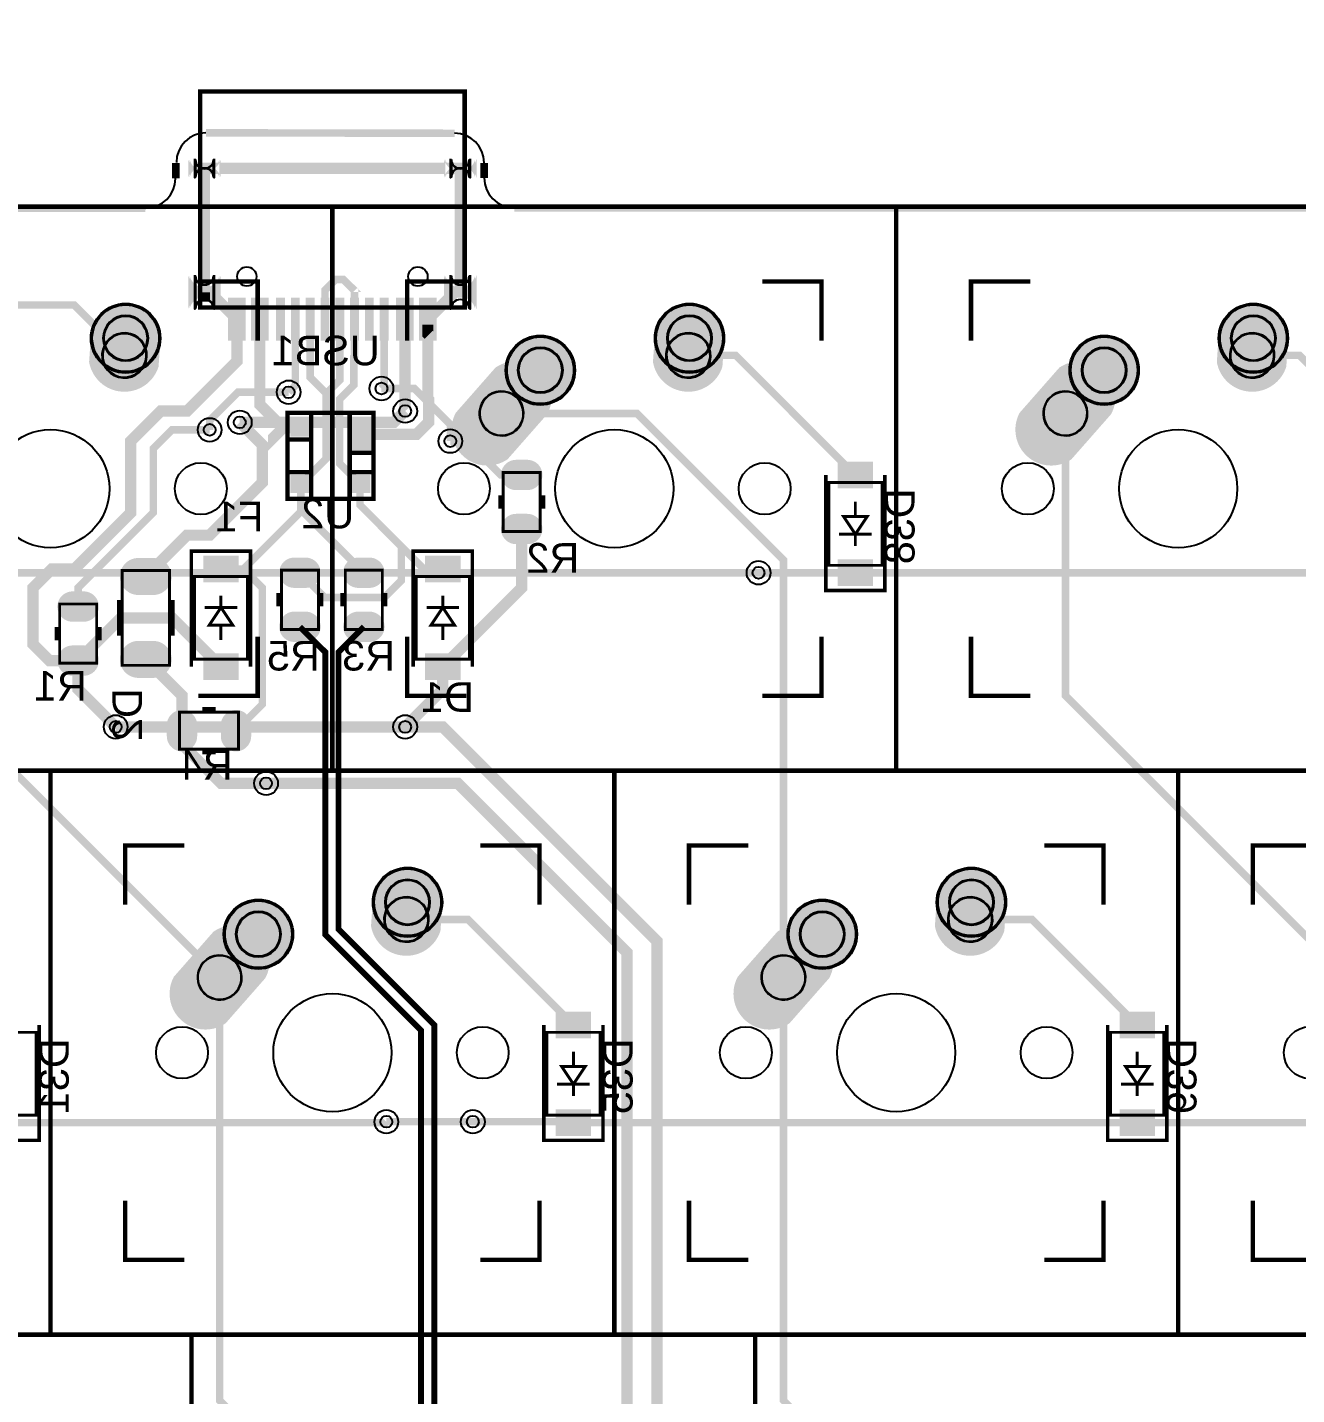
# Model space of a CAD drawing. Header units: millimetres. Extents: x 54 to 360, y -175 to -73.
# Drawn here: x 196.66 to 239.54, y -119.58 to -73.4 of the extents above; entities that cross this region are included whole.
import ezdxf

# ---------------------------------------------------------------- set-up
doc = ezdxf.new("R2010")
doc.units = ezdxf.units.MM
for name, color, linetype, true_color in [('BoardOutline', 7, 'Continuous', 0xff00ff), ('BottomLayer', 7, 'Continuous', 0x0000ff), ('BottomPasteMaskLayer', 7, 'Continuous', 0x800000), ('BottomSilkLayer', 7, 'Continuous', 0x808000), ('BottomSolderMaskLayer', 7, 'Continuous', 0xaa00ff), ('Document', 7, 'Continuous', 0xffffff), ('Hole', 7, 'Continuous', 0x222222), ('Multi-Layer', 7, 'Continuous', 0xc0c0c0), ('TopLayer', 7, 'Continuous', 0xff0000), ('TopSolderMaskLayer', 7, 'Continuous', 0x800080)]:
    doc.layers.add(name, color=color, linetype=linetype, true_color=true_color)
doc.styles.get("Standard").update_dxf_attribs({"font": 'arial.ttf'})

msp = doc.modelspace()

# ---------------------------------------------------------------- hatches: boundary and pattern name
at = {"layer": 'BottomLayer'}
for points in [[(203.438, -82.535), (204.038, -82.535), (204.038, -83.985), (203.438, -83.985)], [(204.213, -82.535), (204.813, -82.535), (204.813, -83.985), (204.213, -83.985)], [(205.063, -82.535), (205.363, -82.535), (205.363, -83.985), (205.063, -83.985)], [(205.563, -82.535), (205.863, -82.535), (205.863, -83.985), (205.563, -83.985)], [(206.063, -82.535), (206.363, -82.535), (206.363, -83.985), (206.063, -83.985)], [(206.563, -82.535), (206.863, -82.535), (206.863, -83.985), (206.563, -83.985)], [(207.063, -82.535), (207.363, -82.535), (207.363, -83.985), (207.063, -83.985)], [(207.563, -82.535), (207.863, -82.535), (207.863, -83.985), (207.563, -83.985)], [(208.063, -82.535), (208.363, -82.535), (208.363, -83.985), (208.063, -83.985)], [(208.563, -82.535), (208.863, -82.535), (208.863, -83.985), (208.563, -83.985)], [(209.113, -82.535), (209.713, -82.535), (209.713, -83.985), (209.113, -83.985)], [(209.888, -82.535), (210.488, -82.535), (210.488, -83.985), (209.888, -83.985)], [(206.249, -86.622), (206.249, -87.222), (205.548, -87.222), (205.548, -86.622)], [(208.249, -86.622), (208.249, -87.622), (207.548, -87.622), (207.548, -86.622)], [(213.547, -88.006), (213.611, -88.01), (213.674, -88.022), (213.736, -88.042), (213.794, -88.07), (213.848, -88.104), (213.898, -88.145), (213.942, -88.192), (213.98, -88.244), (214.011, -88.301), (214.034, -88.361), (214.05, -88.423), (214.059, -88.487), (214.059, -88.551), (214.05, -88.615), (214.034, -88.677), (214.011, -88.737), (213.98, -88.793), (213.942, -88.845), (213.898, -88.892), (213.848, -88.934), (213.794, -88.968), (213.736, -88.995), (213.674, -89.015), (213.611, -89.027), (213.547, -89.031), (213.172, -89.031), (213.108, -89.027), (213.045, -89.015), (212.983, -88.995), (212.925, -88.968), (212.871, -88.934), (212.821, -88.892), (212.777, -88.845), (212.739, -88.793), (212.708, -88.737), (212.685, -88.677), (212.669, -88.615), (212.66, -88.551), (212.66, -88.487), (212.669, -88.423), (212.685, -88.361), (212.708, -88.301), (212.739, -88.244), (212.777, -88.192), (212.821, -88.145), (212.871, -88.104), (212.925, -88.07), (212.983, -88.042), (213.045, -88.022), (213.108, -88.01), (213.172, -88.006)], [(224.031, -88.971), (224.031, -88.071), (225.231, -88.071), (225.231, -88.971)], [(206.249, -88.522), (206.249, -89.122), (205.548, -89.122), (205.548, -88.522)], [(208.249, -88.522), (208.249, -89.122), (207.548, -89.122), (207.548, -88.522)], [(213.547, -89.831), (213.611, -89.835), (213.674, -89.847), (213.736, -89.867), (213.794, -89.895), (213.848, -89.929), (213.898, -89.97), (213.942, -90.017), (213.98, -90.069), (214.011, -90.126), (214.034, -90.185), (214.05, -90.248), (214.059, -90.312), (214.059, -90.376), (214.05, -90.44), (214.034, -90.502), (214.011, -90.562), (213.98, -90.618), (213.942, -90.67), (213.898, -90.717), (213.848, -90.759), (213.794, -90.793), (213.736, -90.82), (213.674, -90.84), (213.611, -90.852), (213.547, -90.856), (213.172, -90.856), (213.108, -90.852), (213.045, -90.84), (212.983, -90.82), (212.925, -90.793), (212.871, -90.759), (212.821, -90.717), (212.777, -90.67), (212.739, -90.618), (212.708, -90.562), (212.685, -90.502), (212.669, -90.44), (212.66, -90.376), (212.66, -90.312), (212.669, -90.248), (212.685, -90.185), (212.708, -90.126), (212.739, -90.069), (212.777, -90.017), (212.821, -89.97), (212.871, -89.929), (212.925, -89.895), (212.983, -89.867), (213.045, -89.847), (213.108, -89.835), (213.172, -89.831)], [(200.91, -91.323), (200.988, -91.328), (201.065, -91.342), (201.14, -91.367), (201.211, -91.4), (201.277, -91.442), (201.337, -91.492), (201.391, -91.549), (201.437, -91.613), (201.475, -91.682), (201.504, -91.755), (201.524, -91.831), (201.533, -91.909), (201.533, -91.987), (201.524, -92.065), (201.504, -92.141), (201.475, -92.214), (201.437, -92.283), (201.391, -92.346), (201.337, -92.403), (201.277, -92.453), (201.211, -92.496), (201.14, -92.529), (201.065, -92.553), (200.988, -92.568), (200.91, -92.573), (200.41, -92.573), (200.331, -92.568), (200.254, -92.553), (200.179, -92.529), (200.109, -92.496), (200.042, -92.453), (199.982, -92.403), (199.928, -92.346), (199.882, -92.283), (199.844, -92.214), (199.815, -92.141), (199.796, -92.065), (199.786, -91.987), (199.786, -91.909), (199.796, -91.831), (199.815, -91.755), (199.844, -91.682), (199.882, -91.613), (199.928, -91.549), (199.982, -91.492), (200.042, -91.442), (200.109, -91.4), (200.179, -91.367), (200.254, -91.342), (200.331, -91.328), (200.41, -91.323)], [(203.8, -91.244), (203.8, -92.144), (202.6, -92.144), (202.6, -91.244)], [(206.054, -91.308), (206.118, -91.312), (206.181, -91.324), (206.243, -91.344), (206.301, -91.372), (206.355, -91.406), (206.405, -91.447), (206.449, -91.494), (206.487, -91.546), (206.518, -91.603), (206.542, -91.663), (206.558, -91.725), (206.566, -91.789), (206.566, -91.853), (206.558, -91.917), (206.542, -91.979), (206.518, -92.039), (206.487, -92.095), (206.449, -92.147), (206.405, -92.194), (206.355, -92.236), (206.301, -92.27), (206.243, -92.297), (206.181, -92.317), (206.118, -92.329), (206.054, -92.333), (205.679, -92.333), (205.615, -92.329), (205.552, -92.317), (205.49, -92.297), (205.432, -92.27), (205.378, -92.236), (205.328, -92.194), (205.284, -92.147), (205.246, -92.095), (205.215, -92.039), (205.192, -91.979), (205.176, -91.917), (205.167, -91.853), (205.167, -91.789), (205.176, -91.725), (205.192, -91.663), (205.215, -91.603), (205.246, -91.546), (205.284, -91.494), (205.328, -91.447), (205.378, -91.406), (205.432, -91.372), (205.49, -91.344), (205.552, -91.324), (205.615, -91.312), (205.679, -91.308)], [(208.213, -91.308), (208.277, -91.312), (208.34, -91.324), (208.402, -91.344), (208.46, -91.372), (208.514, -91.406), (208.564, -91.447), (208.608, -91.494), (208.646, -91.546), (208.677, -91.603), (208.701, -91.663), (208.717, -91.725), (208.725, -91.789), (208.725, -91.853), (208.717, -91.917), (208.701, -91.979), (208.677, -92.039), (208.646, -92.095), (208.608, -92.147), (208.564, -92.194), (208.514, -92.236), (208.46, -92.27), (208.402, -92.297), (208.34, -92.317), (208.277, -92.329), (208.213, -92.333), (207.838, -92.333), (207.774, -92.329), (207.711, -92.317), (207.649, -92.297), (207.591, -92.27), (207.537, -92.236), (207.487, -92.194), (207.443, -92.147), (207.405, -92.095), (207.374, -92.039), (207.351, -91.979), (207.335, -91.917), (207.326, -91.853), (207.326, -91.789), (207.335, -91.725), (207.351, -91.663), (207.374, -91.603), (207.405, -91.546), (207.443, -91.494), (207.487, -91.447), (207.537, -91.406), (207.591, -91.372), (207.649, -91.344), (207.711, -91.324), (207.774, -91.312), (207.838, -91.308)], [(211.293, -91.244), (211.293, -92.144), (210.093, -92.144), (210.093, -91.244)], [(224.031, -92.271), (224.031, -91.371), (225.231, -91.371), (225.231, -92.271)], [(198.561, -92.451), (198.625, -92.455), (198.688, -92.467), (198.75, -92.487), (198.808, -92.515), (198.862, -92.549), (198.912, -92.59), (198.956, -92.637), (198.994, -92.689), (199.025, -92.746), (199.049, -92.806), (199.065, -92.868), (199.072, -92.932), (199.072, -92.996), (199.065, -93.06), (199.049, -93.122), (199.025, -93.182), (198.994, -93.238), (198.956, -93.29), (198.912, -93.337), (198.862, -93.379), (198.808, -93.413), (198.75, -93.44), (198.688, -93.46), (198.625, -93.472), (198.561, -93.476), (198.186, -93.476), (198.122, -93.472), (198.059, -93.46), (197.997, -93.44), (197.939, -93.413), (197.885, -93.379), (197.835, -93.337), (197.791, -93.29), (197.753, -93.238), (197.722, -93.182), (197.699, -93.122), (197.683, -93.06), (197.675, -92.996), (197.675, -92.932), (197.683, -92.868), (197.699, -92.806), (197.722, -92.746), (197.753, -92.689), (197.791, -92.637), (197.835, -92.59), (197.885, -92.549), (197.939, -92.515), (197.997, -92.487), (198.059, -92.467), (198.122, -92.455), (198.186, -92.451)], [(206.054, -93.133), (206.118, -93.137), (206.181, -93.149), (206.243, -93.169), (206.301, -93.197), (206.355, -93.231), (206.405, -93.272), (206.449, -93.319), (206.487, -93.371), (206.518, -93.428), (206.542, -93.487), (206.558, -93.55), (206.566, -93.614), (206.566, -93.678), (206.558, -93.742), (206.542, -93.804), (206.518, -93.864), (206.487, -93.92), (206.449, -93.972), (206.405, -94.019), (206.355, -94.061), (206.301, -94.095), (206.243, -94.122), (206.181, -94.142), (206.118, -94.154), (206.054, -94.158), (205.679, -94.158), (205.615, -94.154), (205.552, -94.142), (205.49, -94.122), (205.432, -94.095), (205.378, -94.061), (205.328, -94.019), (205.284, -93.972), (205.246, -93.92), (205.215, -93.864), (205.192, -93.804), (205.176, -93.742), (205.167, -93.678), (205.167, -93.614), (205.176, -93.55), (205.192, -93.487), (205.215, -93.428), (205.246, -93.371), (205.284, -93.319), (205.328, -93.272), (205.378, -93.231), (205.432, -93.197), (205.49, -93.169), (205.552, -93.149), (205.615, -93.137), (205.679, -93.133)], [(208.213, -93.133), (208.277, -93.137), (208.34, -93.149), (208.402, -93.169), (208.46, -93.197), (208.514, -93.231), (208.564, -93.272), (208.608, -93.319), (208.646, -93.371), (208.677, -93.428), (208.701, -93.487), (208.717, -93.55), (208.725, -93.614), (208.725, -93.678), (208.717, -93.742), (208.701, -93.804), (208.677, -93.864), (208.646, -93.92), (208.608, -93.972), (208.564, -94.019), (208.514, -94.061), (208.46, -94.095), (208.402, -94.122), (208.34, -94.142), (208.277, -94.154), (208.213, -94.158), (207.838, -94.158), (207.774, -94.154), (207.711, -94.142), (207.649, -94.122), (207.591, -94.095), (207.537, -94.061), (207.487, -94.019), (207.443, -93.972), (207.405, -93.92), (207.374, -93.864), (207.351, -93.804), (207.335, -93.742), (207.326, -93.678), (207.326, -93.614), (207.335, -93.55), (207.351, -93.487), (207.374, -93.428), (207.405, -93.371), (207.443, -93.319), (207.487, -93.272), (207.537, -93.231), (207.591, -93.197), (207.649, -93.169), (207.711, -93.149), (207.774, -93.137), (207.838, -93.133)], [(200.91, -94.123), (200.988, -94.128), (201.065, -94.143), (201.14, -94.167), (201.211, -94.2), (201.277, -94.242), (201.337, -94.292), (201.391, -94.349), (201.437, -94.413), (201.475, -94.482), (201.504, -94.555), (201.524, -94.631), (201.533, -94.708), (201.533, -94.787), (201.524, -94.865), (201.504, -94.941), (201.475, -95.014), (201.437, -95.083), (201.391, -95.146), (201.337, -95.204), (201.277, -95.254), (201.211, -95.295), (201.14, -95.329), (201.065, -95.353), (200.988, -95.368), (200.91, -95.373), (200.41, -95.373), (200.331, -95.368), (200.254, -95.353), (200.179, -95.329), (200.109, -95.295), (200.042, -95.254), (199.982, -95.204), (199.928, -95.146), (199.882, -95.083), (199.844, -95.014), (199.815, -94.941), (199.796, -94.865), (199.786, -94.787), (199.786, -94.708), (199.796, -94.631), (199.815, -94.555), (199.844, -94.482), (199.882, -94.413), (199.928, -94.349), (199.982, -94.292), (200.042, -94.242), (200.109, -94.2), (200.179, -94.167), (200.254, -94.143), (200.331, -94.128), (200.41, -94.123)], [(198.561, -94.276), (198.625, -94.28), (198.688, -94.292), (198.75, -94.312), (198.808, -94.34), (198.862, -94.374), (198.912, -94.415), (198.956, -94.462), (198.994, -94.514), (199.025, -94.571), (199.049, -94.63), (199.065, -94.693), (199.072, -94.757), (199.072, -94.821), (199.065, -94.885), (199.049, -94.947), (199.025, -95.007), (198.994, -95.063), (198.956, -95.115), (198.912, -95.162), (198.862, -95.204), (198.808, -95.238), (198.75, -95.265), (198.688, -95.285), (198.625, -95.297), (198.561, -95.301), (198.186, -95.301), (198.122, -95.297), (198.059, -95.285), (197.997, -95.265), (197.939, -95.238), (197.885, -95.204), (197.835, -95.162), (197.791, -95.115), (197.753, -95.063), (197.722, -95.007), (197.699, -94.947), (197.683, -94.885), (197.675, -94.821), (197.675, -94.757), (197.683, -94.693), (197.699, -94.63), (197.722, -94.571), (197.753, -94.514), (197.791, -94.462), (197.835, -94.415), (197.885, -94.374), (197.939, -94.34), (197.997, -94.312), (198.059, -94.292), (198.122, -94.28), (198.186, -94.276)], [(203.8, -94.544), (203.8, -95.444), (202.6, -95.444), (202.6, -94.544)], [(211.293, -94.544), (211.293, -95.444), (210.093, -95.444), (210.093, -94.544)], [(202.395, -97.342), (202.391, -97.406), (202.379, -97.47), (202.359, -97.531), (202.332, -97.589), (202.297, -97.643), (202.256, -97.693), (202.209, -97.737), (202.157, -97.775), (202.101, -97.806), (202.041, -97.83), (201.979, -97.846), (201.915, -97.854), (201.85, -97.854), (201.786, -97.846), (201.724, -97.83), (201.664, -97.806), (201.608, -97.775), (201.556, -97.737), (201.509, -97.693), (201.468, -97.643), (201.433, -97.589), (201.406, -97.531), (201.386, -97.47), (201.374, -97.406), (201.37, -97.342), (201.37, -96.967), (201.374, -96.903), (201.386, -96.84), (201.406, -96.779), (201.433, -96.72), (201.468, -96.666), (201.509, -96.617), (201.556, -96.572), (201.608, -96.534), (201.664, -96.503), (201.724, -96.48), (201.786, -96.464), (201.85, -96.456), (201.915, -96.456), (201.979, -96.464), (202.041, -96.48), (202.101, -96.503), (202.157, -96.534), (202.209, -96.572), (202.256, -96.617), (202.297, -96.666), (202.332, -96.72), (202.359, -96.779), (202.379, -96.84), (202.391, -96.903), (202.395, -96.967)], [(204.22, -97.342), (204.216, -97.406), (204.204, -97.47), (204.184, -97.531), (204.157, -97.589), (204.122, -97.643), (204.081, -97.693), (204.034, -97.737), (203.982, -97.775), (203.926, -97.806), (203.866, -97.83), (203.804, -97.846), (203.74, -97.854), (203.675, -97.854), (203.611, -97.846), (203.549, -97.83), (203.489, -97.806), (203.433, -97.775), (203.381, -97.737), (203.334, -97.693), (203.293, -97.643), (203.258, -97.589), (203.231, -97.531), (203.211, -97.47), (203.199, -97.406), (203.195, -97.342), (203.195, -96.967), (203.199, -96.903), (203.211, -96.84), (203.231, -96.779), (203.258, -96.72), (203.293, -96.666), (203.334, -96.617), (203.381, -96.572), (203.433, -96.534), (203.489, -96.503), (203.549, -96.48), (203.611, -96.464), (203.675, -96.456), (203.74, -96.456), (203.804, -96.464), (203.866, -96.48), (203.926, -96.503), (203.982, -96.534), (204.034, -96.572), (204.081, -96.617), (204.122, -96.666), (204.157, -96.72), (204.184, -96.779), (204.204, -96.84), (204.216, -96.903), (204.22, -96.967)], [(214.506, -107.544), (214.506, -106.643), (215.706, -106.643), (215.706, -107.544)], [(233.556, -107.544), (233.556, -106.643), (234.756, -106.643), (234.756, -107.544)], [(214.506, -110.844), (214.506, -109.944), (215.706, -109.944), (215.706, -110.844)], [(233.556, -110.844), (233.556, -109.944), (234.756, -109.944), (234.756, -110.844)]]:
    msp.add_hatch(color=256, dxfattribs=at).paths.add_polyline_path(points)
at = {"layer": 'BottomPasteMaskLayer'}
msp.add_hatch(color=256, dxfattribs=at).paths.add_polyline_path([(208.249, -86.622), (208.249, -87.622), (207.548, -87.622), (207.548, -86.622)])
at = {"layer": 'BottomSolderMaskLayer'}
for points in [[(203.194, -77.846, -0.785398), (202.092, -77.846), (202.092, -78.484, -0.785398), (203.194, -78.484)], [(211.833, -77.846, -0.785398), (210.732, -77.846), (210.732, -78.484, -0.785398), (211.833, -78.484)], [(203.194, -81.768, -0.785398), (202.092, -81.768), (202.092, -82.921, -0.785398), (203.194, -82.921)], [(211.833, -81.768, -0.785398), (210.732, -81.768), (210.732, -82.921, -0.785398), (211.833, -82.921)], [(198.802, -83.901, 1), (201.154, -83.901, 1)], [(217.852, -83.901, 1), (220.204, -83.901, 1)], [(236.902, -83.901, 1), (239.254, -83.901, 1)], [(201.09, -84.864, -0.785398), (198.744, -84.703), (198.786, -84.096, -0.785398), (201.132, -84.258)], [(220.14, -84.864, -0.785398), (217.794, -84.703), (217.836, -84.096, -0.785398), (220.182, -84.258)], [(239.19, -84.864, -0.785398), (236.844, -84.703), (236.886, -84.096, -0.785398), (239.232, -84.258)], [(212.812, -84.981, 1), (215.164, -84.981, 1)], [(231.862, -84.981, 1), (234.214, -84.981, 1)], [(212.882, -87.989, -0.785398), (211.132, -86.418), (212.473, -84.892, -0.785398), (214.224, -86.463)], [(231.932, -87.989, -0.785398), (230.182, -86.418), (231.523, -84.892, -0.785398), (233.274, -86.463)], [(208.284, -86.549), (208.284, -87.694), (207.513, -87.694), (207.513, -86.549)], [(208.327, -102.951, 1), (210.679, -102.951, 1)], [(227.377, -102.951, 1), (229.729, -102.951, 1)], [(210.615, -103.914, -0.785398), (208.269, -103.753), (208.311, -103.146, -0.785398), (210.657, -103.308)], [(229.665, -103.914, -0.785398), (227.319, -103.753), (227.361, -103.146, -0.785398), (229.707, -103.308)], [(203.287, -104.03, 1), (205.639, -104.03, 1)], [(222.337, -104.03, 1), (224.689, -104.03, 1)], [(203.357, -107.038, -0.785398), (201.607, -105.468), (202.948, -103.942, -0.785398), (204.699, -105.512)], [(222.407, -107.038, -0.785398), (220.657, -105.468), (221.998, -103.942, -0.785398), (223.749, -105.512)]]:
    msp.add_hatch(color=256, dxfattribs=at).paths.add_polyline_path(points)
at = {"layer": 'Multi-Layer'}
for points in [[(203.143, -77.865, -0.785398), (202.143, -77.865), (202.143, -78.465, -0.785398), (203.143, -78.465)], [(211.783, -77.865, -0.785398), (210.783, -77.865), (210.783, -78.465, -0.785398), (211.783, -78.465)], [(203.143, -81.795, -0.785398), (202.143, -81.795), (202.143, -82.895, -0.785398), (203.143, -82.895)], [(211.783, -81.795, -0.785398), (210.783, -81.795), (210.783, -82.895, -0.785398), (211.783, -82.895)], [(198.853, -83.901, 1), (201.103, -83.901, 1)], [(217.903, -83.901, 1), (220.153, -83.901, 1)], [(236.953, -83.901, 1), (239.203, -83.901, 1)], [(201.04, -84.848, -0.785398), (198.796, -84.693), (198.836, -84.113, -0.785398), (201.08, -84.268)], [(220.09, -84.848, -0.785398), (217.846, -84.693), (217.886, -84.113, -0.785398), (220.13, -84.268)], [(239.14, -84.848, -0.785398), (236.896, -84.693), (236.936, -84.113, -0.785398), (239.18, -84.268)], [(212.863, -84.981, 1), (215.113, -84.981, 1)], [(231.913, -84.981, 1), (234.163, -84.981, 1)], [(212.86, -87.922, -0.785398), (211.185, -86.419), (212.495, -84.959, -0.785398), (214.17, -86.462)], [(231.91, -87.922, -0.785398), (230.235, -86.419), (231.545, -84.959, -0.785398), (233.22, -86.462)], [(208.378, -102.951, 1), (210.628, -102.951, 1)], [(227.428, -102.951, 1), (229.678, -102.951, 1)], [(210.565, -103.898, -0.785398), (208.321, -103.743), (208.361, -103.163, -0.785398), (210.605, -103.318)], [(229.615, -103.898, -0.785398), (227.371, -103.743), (227.411, -103.163, -0.785398), (229.655, -103.318)], [(203.338, -104.03, 1), (205.588, -104.03, 1)], [(222.388, -104.03, 1), (224.638, -104.03, 1)], [(203.335, -106.972, -0.785398), (201.66, -105.469), (202.97, -104.009, -0.785398), (204.645, -105.512)], [(222.385, -106.972, -0.785398), (220.71, -105.469), (222.02, -104.009, -0.785398), (223.695, -105.512)]]:
    msp.add_hatch(color=256, dxfattribs=at).paths.add_polyline_path(points)
at = {"layer": 'TopSolderMaskLayer'}
for points in [[(203.194, -77.846, -0.785398), (202.092, -77.846), (202.092, -78.484, -0.785398), (203.194, -78.484)], [(211.833, -77.846, -0.785398), (210.732, -77.846), (210.732, -78.484, -0.785398), (211.833, -78.484)], [(203.194, -81.768, -0.785398), (202.092, -81.768), (202.092, -82.921, -0.785398), (203.194, -82.921)], [(211.833, -81.768, -0.785398), (210.732, -81.768), (210.732, -82.921, -0.785398), (211.833, -82.921)], [(198.802, -83.901, 1), (201.154, -83.901, 1)], [(217.852, -83.901, 1), (220.204, -83.901, 1)], [(236.902, -83.901, 1), (239.254, -83.901, 1)], [(201.09, -84.864, -0.785398), (198.744, -84.703), (198.786, -84.096, -0.785398), (201.132, -84.258)], [(220.14, -84.864, -0.785398), (217.794, -84.703), (217.836, -84.096, -0.785398), (220.182, -84.258)], [(239.19, -84.864, -0.785398), (236.844, -84.703), (236.886, -84.096, -0.785398), (239.232, -84.258)], [(212.812, -84.981, 1), (215.164, -84.981, 1)], [(231.862, -84.981, 1), (234.214, -84.981, 1)], [(212.882, -87.989, -0.785398), (211.132, -86.418), (212.473, -84.892, -0.785398), (214.224, -86.463)], [(231.932, -87.989, -0.785398), (230.182, -86.418), (231.523, -84.892, -0.785398), (233.274, -86.463)], [(208.327, -102.951, 1), (210.679, -102.951, 1)], [(227.377, -102.951, 1), (229.729, -102.951, 1)], [(210.615, -103.914, -0.785398), (208.269, -103.753), (208.311, -103.146, -0.785398), (210.657, -103.308)], [(229.665, -103.914, -0.785398), (227.319, -103.753), (227.361, -103.146, -0.785398), (229.707, -103.308)], [(203.287, -104.03, 1), (205.639, -104.03, 1)], [(222.337, -104.03, 1), (224.689, -104.03, 1)], [(203.357, -107.038, -0.785398), (201.607, -105.468), (202.948, -103.942, -0.785398), (204.699, -105.512)], [(222.407, -107.038, -0.785398), (220.657, -105.468), (221.998, -103.942, -0.785398), (223.749, -105.512)]]:
    msp.add_hatch(color=256, dxfattribs=at).paths.add_polyline_path(points)

# ---------------------------------------------------------------- linework, layer by layer
at = {"layer": 'BoardOutline', "const_width": 0.254}
for points in [[(202.692, -76.962), (211.09, -76.978)], [(201.676, -77.978), (201.676, -78.502)], [(212.09, -77.978), (212.09, -78.486)], [(56.134, -79.502), (200.644, -79.515)], [(213.106, -79.502), (357.124, -79.502)]]:
    msp.add_lwpolyline(points, dxfattribs=at)
at = {"layer": 'BoardOutline'}
for centre, start, end in [((202.692, -77.962), 90, 180), ((211.09, -77.978), 0, 90), ((200.66, -78.502), 270, 0), ((213.09, -78.486), 180, 270)]:
    msp.add_arc(centre, 1, start, end, dxfattribs=at)
at = {"layer": 'BottomLayer'}
for points, const_width in [([(203.199, -94.994), (201.551, -93.345), (199.817, -93.345), (198.373, -94.789), (197.404, -94.789), (196.849, -94.234), (196.849, -92.329), (197.484, -91.694), (198.253, -91.694), (200.151, -89.796), (200.151, -87.376), (201.167, -86.36), (202.056, -86.36), (203.738, -84.679), (203.738, -83.26), (202.823, -82.345), (202.643, -82.345), (202.643, -78.165), (211.283, -78.165), (211.283, -82.345), (211.103, -82.345), (210.188, -83.26), (210.188, -85.955), (210.213, -85.98), (210.213, -86.739), (209.802, -87.15), (207.927, -87.15), (207.898, -87.122)], 0.381), ([(202.643, -82.345), (202.643, -82.665)], 0.381), ([(206.713, -83.26), (206.713, -82.466), (206.713, -82.281), (207.079, -81.915), (207.331, -81.915), (207.713, -82.296)], 0.254), ([(207.713, -83.76), (207.713, -82.281), (207.64, -82.208), (207.624, -82.208), (207.69, -82.273)], 0.254), ([(189.357, -88.52), (189.357, -87.816), (194.397, -82.776), (198.233, -82.776), (199.938, -84.48)], 0.254), ([(205.898, -86.922), (205.286, -86.922), (204.513, -86.149), (204.513, -83.26)], 0.381), ([(209.413, -83.26), (209.413, -86.35), (209.422, -86.36)], 0.381), ([(203.707, -97.155), (204.596, -96.266), (204.596, -92.329), (203.961, -91.694), (205.898, -89.757), (205.898, -89.694), (205.898, -88.822), (206.755, -87.965), (206.755, -85.766), (207.213, -85.309), (207.213, -84.15), (207.213, -83.26)], 0.254), ([(205.713, -83.26), (205.713, -85.498), (205.485, -85.725)], 0.254), ([(206.213, -83.26), (206.213, -85.223), (206.755, -85.766)], 0.254), ([(207.898, -88.56), (207.898, -88.822), (207.21, -88.133), (207.21, -85.954), (207.69, -85.474), (207.69, -84.537), (207.713, -84.514), (207.713, -83.26)], 0.254), ([(208.713, -83.26), (208.713, -85.507), (208.622, -85.598)], 0.254), ([(210.188, -83.44), (210.188, -83.76), (210.213, -83.785)], 0.381), ([(218.988, -84.48), (220.59, -84.48), (224.631, -88.521)], 0.254), ([(238.038, -84.48), (239.64, -84.48), (243.681, -88.521)], 0.254), ([(205.286, -86.922), (205.286, -86.941), (204.596, -87.63), (204.596, -87.503), (203.834, -86.741)], 0.381), ([(202.818, -86.995), (201.548, -86.995), (200.913, -87.63), (200.913, -89.789), (198.373, -92.329), (198.373, -92.964)], 0.254), ([(210.946, -87.376), (211.512, -87.376), (212.655, -88.519), (213.359, -88.519)], 0.254), ([(204.596, -87.503), (204.596, -88.775), (202.821, -90.551), (202.056, -90.551), (200.659, -91.948)], 0.381), ([(207.898, -88.822), (207.898, -89.535), (209.295, -90.932), (209.295, -92.079), (208.715, -92.66), (206.706, -92.66), (205.866, -91.821)], 0.254), ([(205.898, -89.694), (208.025, -91.821)], 0.254), ([(213.359, -90.344), (213.359, -92.327), (210.692, -94.994), (210.692, -95.758), (209.422, -97.028)], 0.381), ([(209.295, -90.932), (210.057, -91.694), (210.692, -91.694)], 0.254), ([(203.961, -91.694), (203.199, -91.694)], 0.254), ([(221.36, -91.821), (224.631, -91.821), (341.312, -91.821)], 0.254), ([(205.866, -93.646), (206.721, -94.5), (206.721, -104.042), (209.96, -107.281), (209.96, -121.505), (214.404, -125.95), (214.404, -155.922), (215.436, -156.954), (215.436, -158.336), (216.232, -159.131)], 0.2), ([(208.025, -93.646), (207.171, -94.5), (207.171, -103.856), (210.41, -107.095), (210.41, -121.319), (214.855, -125.764), (214.855, -155.736), (215.755, -156.636), (217.136, -156.636), (217.932, -157.431)], 0.2), ([(198.373, -94.789), (198.373, -95.758), (199.643, -97.028)], 0.381), ([(204.723, -98.933), (203.199, -98.933), (201.883, -97.616), (201.883, -97.155), (201.883, -95.971), (200.659, -94.748)], 0.381), ([(209.463, -103.53), (211.543, -103.53), (215.106, -107.094)], 0.254), ([(228.513, -103.53), (230.593, -103.53), (234.156, -107.094)], 0.254), ([(77.787, -110.393), (100.806, -110.393), (119.856, -110.393), (138.906, -110.393), (157.956, -110.393), (177.006, -110.393), (196.056, -110.393), (208.757, -110.393), (208.787, -110.363)], 0.254), ([(258.444, -114.427), (254.507, -110.49), (253.302, -110.49), (253.206, -110.393), (234.156, -110.393), (215.106, -110.393), (215.075, -110.363), (211.708, -110.363)], 0.254)]:
    msp.add_lwpolyline(points, dxfattribs=dict(at, const_width=const_width))
at = {"layer": 'BottomSilkLayer', "const_width": 0.15}
msp.add_lwpolyline([(206.249, -89.322), (206.249, -86.422), (207.548, -86.422), (207.548, -89.322), (206.249, -89.322)], close=True, dxfattribs=at)
at = {"layer": 'BottomSilkLayer', "const_width": 0.12}
for points in [[(225.631, -88.521), (225.631, -92.421), (223.631, -92.421), (223.631, -88.521)], [(212.625, -89.658), (212.625, -89.204)], [(214.095, -89.658), (214.095, -89.204)], [(202.199, -94.994), (202.199, -91.094), (204.199, -91.094), (204.199, -94.994)], [(209.692, -94.994), (209.692, -91.094), (211.692, -91.094), (211.692, -94.994)], [(199.75, -93.95), (199.75, -92.746)], [(201.57, -93.95), (201.57, -92.746)], [(205.132, -92.96), (205.132, -92.506)], [(206.602, -92.96), (206.602, -92.506)], [(207.291, -92.96), (207.291, -92.506)], [(208.761, -92.96), (208.761, -92.506)], [(197.639, -94.103), (197.639, -93.649)], [(199.109, -94.103), (199.109, -93.649)], [(202.568, -96.42), (203.022, -96.42)], [(202.568, -97.89), (203.022, -97.89)], [(197.056, -107.094), (197.056, -110.993), (195.056, -110.993), (195.056, -107.094)], [(216.106, -107.094), (216.106, -110.993), (214.106, -110.993), (214.106, -107.094)], [(235.156, -107.094), (235.156, -110.993), (233.156, -110.993), (233.156, -107.094)]]:
    msp.add_lwpolyline(points, dxfattribs=at)
at = {"layer": 'BottomSolderMaskLayer'}
for points in [[(202.312, -77.846), (202.312, -78.484)], [(202.973, -77.846), (202.973, -78.484)], [(210.952, -77.846), (210.952, -78.484)], [(211.613, -77.846), (211.613, -78.484)], [(202.312, -81.768), (202.312, -82.921)], [(202.973, -81.768), (202.973, -82.921)], [(210.952, -81.768), (210.952, -82.921)], [(211.613, -81.768), (211.613, -82.921)], [(199.978, -83.132), (199.978, -83.132)], [(219.028, -83.132), (219.028, -83.132)], [(238.078, -83.132), (238.078, -83.132)], [(200.698, -84.428), (200.698, -84.428)], [(213.988, -84.212), (213.988, -84.212)], [(219.748, -84.428), (219.748, -84.428)], [(233.038, -84.212), (233.038, -84.212)], [(238.798, -84.428), (238.798, -84.428)], [(199.178, -84.533), (199.178, -84.533)], [(199.978, -84.669), (199.978, -84.669)], [(218.228, -84.533), (218.228, -84.533)], [(219.028, -84.669), (219.028, -84.669)], [(237.278, -84.533), (237.278, -84.533)], [(238.078, -84.669), (238.078, -84.669)], [(213.988, -85.749), (213.988, -85.749)], [(233.038, -85.749), (233.038, -85.749)], [(212.117, -85.938), (212.118, -85.938)], [(231.167, -85.938), (231.168, -85.938)], [(213.238, -86.943), (213.238, -86.943)], [(232.288, -86.943), (232.288, -86.943)], [(209.503, -102.182), (209.503, -102.182)], [(228.553, -102.182), (228.553, -102.182)], [(204.463, -103.262), (204.463, -103.262)], [(223.513, -103.262), (223.513, -103.262)], [(208.703, -103.583), (208.703, -103.583)], [(209.503, -103.719), (209.503, -103.719)], [(210.223, -103.478), (210.223, -103.478)], [(227.753, -103.583), (227.753, -103.583)], [(228.553, -103.719), (228.553, -103.719)], [(229.273, -103.478), (229.273, -103.478)], [(204.463, -104.799), (204.463, -104.799)], [(223.513, -104.799), (223.513, -104.799)], [(202.592, -104.988), (202.593, -104.987)], [(221.642, -104.988), (221.643, -104.987)], [(203.713, -105.993), (203.713, -105.993)], [(222.763, -105.993), (222.763, -105.993)]]:
    msp.add_lwpolyline(points, close=True, dxfattribs=at)
for centre in [(199.978, -83.901), (219.028, -83.901), (238.078, -83.901), (213.988, -84.981), (233.038, -84.981), (209.503, -102.951), (228.553, -102.951), (204.463, -104.03), (223.513, -104.03)]:
    msp.add_circle(centre, 1.176, dxfattribs=at)
for centre, radius, start, end in [((202.643, -77.846), 0.33, 180, 0), ((211.283, -77.846), 0.33, 180, 0), ((202.643, -78.484), 0.33, 0, 180), ((211.283, -78.484), 0.33, 0, 180), ((202.643, -81.768), 0.33, 180, 0), ((211.283, -81.768), 0.33, 180, 0), ((202.643, -82.921), 0.33, 0, 180), ((211.283, -82.921), 0.33, 0, 180), ((199.978, -83.901), 0.768, 90, 270), ((199.978, -83.901), 0.768, 270, 90), ((219.028, -83.901), 0.768, 90, 270), ((219.028, -83.901), 0.768, 270, 90), ((238.078, -83.901), 0.768, 90, 270), ((238.078, -83.901), 0.768, 270, 90), ((199.938, -84.481), 0.761, 356.055, 176.055), ((218.988, -84.481), 0.761, 356.055, 176.055), ((238.038, -84.481), 0.761, 356.055, 176.055), ((199.938, -84.48), 0.761, 176.055, 356.055), ((213.988, -84.981), 0.768, 90, 270), ((213.988, -84.981), 0.768, 270, 90), ((218.988, -84.48), 0.761, 176.055, 356.055), ((233.038, -84.981), 0.768, 90, 270), ((233.038, -84.981), 0.768, 270, 90), ((238.038, -84.48), 0.761, 176.055, 356.055), ((212.678, -86.441), 0.753, 318.1, 138.1), ((231.728, -86.441), 0.753, 318.1, 138.1), ((212.678, -86.44), 0.753, 138.1, 318.1), ((231.728, -86.44), 0.753, 138.1, 318.1), ((209.503, -102.951), 0.768, 90, 270), ((209.503, -102.951), 0.768, 270, 90), ((228.553, -102.951), 0.768, 90, 270), ((228.553, -102.951), 0.768, 270, 90), ((209.463, -103.531), 0.761, 356.055, 176.055), ((228.513, -103.531), 0.761, 356.055, 176.055), ((204.463, -104.03), 0.768, 90, 270), ((204.463, -104.03), 0.768, 270, 90), ((223.513, -104.03), 0.768, 90, 270), ((223.513, -104.03), 0.768, 270, 90), ((209.463, -103.53), 0.761, 176.055, 356.055), ((228.513, -103.53), 0.761, 176.055, 356.055), ((203.153, -105.49), 0.753, 318.1, 138.1), ((222.203, -105.49), 0.753, 318.1, 138.1), ((203.153, -105.49), 0.753, 138.1, 318.1), ((222.203, -105.49), 0.753, 138.1, 318.1)]:
    msp.add_arc(centre, radius, start, end, dxfattribs=at)
at = {"layer": 'Document'}
for points, const_width in [([(211.433, -75.565), (202.493, -75.565), (202.493, -82.865), (211.433, -82.865), (211.433, -75.565)], 0.15), ([(187.913, -79.456), (206.963, -79.456), (206.963, -98.506), (187.913, -98.506), (187.913, -79.456)], 0.15), ([(206.963, -79.456), (226.013, -79.456), (226.013, -98.506), (206.963, -98.506), (206.963, -79.456)], 0.15), ([(226.013, -79.456), (245.063, -79.456), (245.063, -98.506), (226.013, -98.506), (226.013, -79.456)], 0.15), ([(205.449, -89.322), (208.349, -89.322), (208.349, -86.422), (205.449, -86.422), (205.449, -89.322)], 0.15), ([(212.735, -90.431), (213.985, -90.431), (213.985, -88.431), (212.735, -88.431), (212.735, -90.431)], 0.1), ([(225.531, -88.771), (223.731, -88.771), (223.731, -91.571), (225.531, -91.571), (225.531, -88.771)], 0.1), ([(225.031, -89.921), (224.231, -89.921), (224.631, -90.521), (225.031, -89.921)], 0.1), ([(199.86, -94.948), (201.46, -94.948), (201.46, -91.748), (199.86, -91.748), (199.86, -94.948)], 0.1), ([(202.3, -94.744), (204.1, -94.744), (204.1, -91.944), (202.3, -91.944), (202.3, -94.744)], 0.1), ([(205.242, -93.733), (206.492, -93.733), (206.492, -91.733), (205.242, -91.733), (205.242, -93.733)], 0.1), ([(207.401, -93.733), (208.651, -93.733), (208.651, -91.733), (207.401, -91.733), (207.401, -93.733)], 0.1), ([(209.793, -94.744), (211.593, -94.744), (211.593, -91.944), (209.793, -91.944), (209.793, -94.744)], 0.1), ([(198.999, -94.876), (198.999, -92.876), (197.749, -92.876), (197.749, -94.876), (198.999, -94.876)], 0.1), ([(202.8, -93.594), (203.6, -93.594), (203.199, -92.994), (202.8, -93.594)], 0.1), ([(210.293, -93.594), (211.093, -93.594), (210.692, -92.994), (210.293, -93.594)], 0.1), ([(201.795, -97.78), (203.795, -97.78), (203.795, -96.53), (201.795, -96.53), (201.795, -97.78)], 0.1), ([(178.388, -98.506), (197.438, -98.506), (197.438, -117.555), (178.388, -117.555), (178.388, -98.506)], 0.15), ([(197.438, -98.506), (216.488, -98.506), (216.488, -117.555), (197.438, -117.555), (197.438, -98.506)], 0.15), ([(216.488, -98.506), (235.538, -98.506), (235.538, -117.555), (216.488, -117.555), (216.488, -98.506)], 0.15), ([(235.538, -98.506), (254.588, -98.506), (254.588, -117.555), (235.538, -117.555), (235.538, -98.506)], 0.15), ([(196.956, -107.343), (195.156, -107.343), (195.156, -110.144), (196.956, -110.144), (196.956, -107.343)], 0.1), ([(216.006, -107.343), (214.206, -107.343), (214.206, -110.144), (216.006, -110.144), (216.006, -107.343)], 0.1), ([(235.056, -107.343), (233.256, -107.343), (233.256, -110.144), (235.056, -110.144), (235.056, -107.343)], 0.1), ([(215.506, -108.494), (214.706, -108.494), (215.106, -109.094), (215.506, -108.494)], 0.1), ([(234.556, -108.494), (233.756, -108.494), (234.156, -109.094), (234.556, -108.494)], 0.1), ([(183.15, -117.555), (202.2, -117.555), (202.2, -136.605), (183.15, -136.605), (183.15, -117.555)], 0.15), ([(202.2, -117.555), (221.25, -117.555), (221.25, -136.605), (202.2, -136.605), (202.2, -117.555)], 0.15), ([(221.25, -117.555), (240.3, -117.555), (240.3, -136.605), (221.25, -136.605), (221.25, -117.555)], 0.15)]:
    msp.add_lwpolyline(points, close=True, dxfattribs=dict(at, const_width=const_width))
for points, const_width in [([(202.438, -81.981), (204.438, -81.981), (204.438, -83.981)], 0.15), ([(211.488, -81.981), (209.488, -81.981), (209.488, -83.981)], 0.15), ([(221.488, -81.981), (223.488, -81.981), (223.488, -83.981)], 0.15), ([(230.538, -81.981), (228.538, -81.981), (228.538, -83.981)], 0.15), ([(206.249, -86.422), (206.249, -89.322)], 0.15), ([(207.548, -89.322), (207.548, -86.422)], 0.15), ([(206.249, -87.322), (205.449, -87.322)], 0.15), ([(207.548, -87.772), (208.349, -87.772)], 0.15), ([(205.449, -88.422), (206.249, -88.422)], 0.15), ([(208.349, -88.422), (207.548, -88.422)], 0.15), ([(224.631, -89.921), (224.631, -89.421)], 0.1), ([(225.181, -90.521), (224.631, -90.521), (224.081, -90.521)], 0.1), ([(224.631, -90.921), (224.631, -90.521)], 0.1), ([(203.199, -92.594), (203.199, -92.994)], 0.1), ([(210.692, -92.594), (210.692, -92.994)], 0.1), ([(202.65, -92.994), (203.199, -92.994), (203.75, -92.994)], 0.1), ([(210.143, -92.994), (210.692, -92.994), (211.243, -92.994)], 0.1), ([(203.199, -93.594), (203.199, -94.094)], 0.1), ([(210.692, -93.594), (210.692, -94.094)], 0.1), ([(202.438, -95.981), (204.438, -95.981), (204.438, -93.981)], 0.15), ([(209.488, -93.981), (209.488, -95.981), (211.488, -95.981)], 0.15), ([(221.488, -95.981), (223.488, -95.981), (223.488, -93.981)], 0.15), ([(228.538, -93.981), (228.538, -95.981), (230.538, -95.981)], 0.15), ([(201.963, -101.03), (199.963, -101.03), (199.963, -103.03)], 0.15), ([(211.963, -101.03), (213.963, -101.03), (213.963, -103.03)], 0.15), ([(221.013, -101.03), (219.013, -101.03), (219.013, -103.03)], 0.15), ([(231.013, -101.03), (233.013, -101.03), (233.013, -103.03)], 0.15), ([(240.063, -101.03), (238.063, -101.03), (238.063, -103.03)], 0.15), ([(215.106, -108.494), (215.106, -107.993)], 0.1), ([(234.156, -108.494), (234.156, -107.993)], 0.1), ([(215.656, -109.094), (215.106, -109.094), (214.556, -109.094)], 0.1), ([(215.106, -109.494), (215.106, -109.094)], 0.1), ([(234.706, -109.094), (234.156, -109.094), (233.606, -109.094)], 0.1), ([(234.156, -109.494), (234.156, -109.094)], 0.1), ([(199.963, -113.03), (199.963, -115.03), (201.963, -115.03)], 0.15), ([(211.963, -115.03), (213.963, -115.03), (213.963, -113.03)], 0.15), ([(219.013, -113.03), (219.013, -115.03), (221.013, -115.03)], 0.15), ([(231.013, -115.03), (233.013, -115.03), (233.013, -113.03)], 0.15), ([(238.063, -113.03), (238.063, -115.03), (240.063, -115.03)], 0.15)]:
    msp.add_lwpolyline(points, dxfattribs=dict(at, const_width=const_width))
at = {"layer": 'Hole'}
for centre in [(208.622, -85.598), (205.485, -85.725), (209.422, -86.36), (202.818, -86.995), (203.834, -86.741), (210.946, -87.376), (221.36, -91.821), (199.643, -97.028), (209.422, -97.028), (204.723, -98.933), (208.787, -110.363), (211.708, -110.363)]:
    msp.add_circle(centre, 0.2, dxfattribs=at)
at = {"layer": 'Multi-Layer'}
for points in [[(202.343, -77.865), (202.343, -78.465)], [(202.943, -77.865), (202.943, -78.465)], [(210.983, -77.865), (210.983, -78.465)], [(211.583, -77.865), (211.583, -78.465)], [(202.343, -81.795), (202.343, -82.895)], [(202.943, -81.795), (202.943, -82.895)], [(210.983, -81.795), (210.983, -82.895)], [(211.583, -81.795), (211.583, -82.895)], [(199.978, -83.165), (199.978, -83.165)], [(219.028, -83.165), (219.028, -83.165)], [(238.078, -83.165), (238.078, -83.165)], [(200.671, -84.43), (200.671, -84.43)], [(213.988, -84.245), (213.988, -84.245)], [(219.721, -84.43), (219.721, -84.43)], [(233.038, -84.245), (233.038, -84.245)], [(238.771, -84.43), (238.771, -84.43)], [(199.205, -84.531), (199.205, -84.531)], [(199.978, -84.636), (199.978, -84.636)], [(218.255, -84.531), (218.255, -84.531)], [(219.028, -84.636), (219.028, -84.636)], [(237.305, -84.531), (237.305, -84.531)], [(238.078, -84.636), (238.078, -84.636)], [(213.988, -85.716), (213.988, -85.716)], [(233.038, -85.716), (233.038, -85.716)], [(212.131, -85.95), (212.131, -85.95)], [(231.181, -85.95), (231.181, -85.95)], [(213.225, -86.932), (213.225, -86.931)], [(232.275, -86.932), (232.275, -86.931)], [(209.503, -102.215), (209.503, -102.215)], [(228.553, -102.215), (228.553, -102.215)], [(204.463, -103.295), (204.463, -103.295)], [(223.513, -103.295), (223.513, -103.295)], [(208.73, -103.581), (208.73, -103.581)], [(209.503, -103.686), (209.503, -103.686)], [(210.196, -103.48), (210.196, -103.48)], [(227.78, -103.581), (227.78, -103.581)], [(228.553, -103.686), (228.553, -103.686)], [(229.246, -103.48), (229.246, -103.48)], [(204.463, -104.765), (204.463, -104.765)], [(223.513, -104.765), (223.513, -104.765)], [(202.606, -104.999), (202.606, -104.999)], [(221.656, -104.999), (221.656, -104.999)], [(203.7, -105.981), (203.7, -105.981)], [(222.75, -105.981), (222.75, -105.981)]]:
    msp.add_lwpolyline(points, close=True, dxfattribs=at)
for centre, radius in [((204.073, -81.815), 0.325), ((209.853, -81.815), 0.325), ((199.978, -83.901), 1.125), ((219.028, -83.901), 1.125), ((238.078, -83.901), 1.125), ((213.988, -84.981), 1.125), ((233.038, -84.981), 1.125), ((205.485, -85.725), 0.4), ((208.622, -85.598), 0.4), ((203.834, -86.741), 0.4), ((209.422, -86.36), 0.4), ((202.818, -86.995), 0.4), ((197.438, -88.981), 1.994), ((210.946, -87.376), 0.4), ((216.488, -88.981), 1.994), ((235.538, -88.981), 1.994), ((202.518, -88.981), 0.875), ((211.408, -88.981), 0.875), ((221.568, -88.981), 0.875), ((230.458, -88.981), 0.875), ((221.36, -91.821), 0.4), ((199.643, -97.028), 0.4), ((209.422, -97.028), 0.4), ((204.723, -98.933), 0.4), ((209.503, -102.951), 1.125), ((228.553, -102.951), 1.125), ((204.463, -104.03), 1.125), ((223.513, -104.03), 1.125), ((206.963, -108.03), 1.994), ((226.013, -108.03), 1.994), ((201.883, -108.03), 0.875), ((212.043, -108.03), 0.875), ((220.933, -108.03), 0.875), ((231.093, -108.03), 0.875), ((239.983, -108.03), 0.875), ((208.787, -110.363), 0.4), ((211.708, -110.363), 0.4)]:
    msp.add_circle(centre, radius, dxfattribs=at)
for centre, radius, start, end in [((202.643, -77.865), 0.3, 180, 0), ((211.283, -77.865), 0.3, 180, 0), ((202.643, -78.465), 0.3, 0, 180), ((211.283, -78.465), 0.3, 0, 180), ((202.643, -81.795), 0.3, 180, 0), ((211.283, -81.795), 0.3, 180, 0), ((202.643, -82.895), 0.3, 0, 180), ((211.283, -82.895), 0.3, 0, 180), ((199.978, -83.901), 0.735, 90, 270), ((199.978, -83.901), 0.735, 270, 90), ((219.028, -83.901), 0.735, 90, 270), ((219.028, -83.901), 0.735, 270, 90), ((238.078, -83.901), 0.735, 90, 270), ((238.078, -83.901), 0.735, 270, 90), ((199.938, -84.481), 0.735, 356.055, 176.055), ((218.988, -84.481), 0.735, 356.055, 176.055), ((238.038, -84.481), 0.735, 356.055, 176.055), ((199.938, -84.48), 0.735, 176.055, 356.055), ((213.988, -84.981), 0.735, 90, 270), ((213.988, -84.981), 0.735, 270, 90), ((218.988, -84.48), 0.735, 176.055, 356.055), ((233.038, -84.981), 0.735, 90, 270), ((233.038, -84.981), 0.735, 270, 90), ((238.038, -84.48), 0.735, 176.055, 356.055), ((212.678, -86.441), 0.735, 318.1, 138.1), ((231.728, -86.441), 0.735, 318.1, 138.1), ((212.678, -86.44), 0.735, 138.1, 318.1), ((231.728, -86.44), 0.735, 138.1, 318.1), ((209.503, -102.951), 0.735, 90, 270), ((209.503, -102.951), 0.735, 270, 90), ((228.553, -102.951), 0.735, 90, 270), ((228.553, -102.951), 0.735, 270, 90), ((209.463, -103.531), 0.735, 356.055, 176.055), ((228.513, -103.531), 0.735, 356.055, 176.055), ((204.463, -104.03), 0.735, 90, 270), ((204.463, -104.03), 0.735, 270, 90), ((223.513, -104.03), 0.735, 90, 270), ((223.513, -104.03), 0.735, 270, 90), ((209.463, -103.53), 0.735, 176.055, 356.055), ((228.513, -103.53), 0.735, 176.055, 356.055), ((203.153, -105.49), 0.735, 318.1, 138.1), ((222.203, -105.49), 0.735, 318.1, 138.1), ((203.153, -105.49), 0.735, 138.1, 318.1), ((222.203, -105.49), 0.735, 138.1, 318.1)]:
    msp.add_arc(centre, radius, start, end, dxfattribs=at)
at = {"layer": 'TopLayer'}
for points, const_width in [([(213.988, -84.981), (212.678, -86.29), (212.678, -86.441), (212.69, -86.452)], 0.254), ([(205.485, -85.725), (203.775, -85.725), (202.818, -86.681), (202.818, -86.995)], 0.254), ([(208.622, -85.598), (209.736, -85.598), (210.946, -86.808), (210.946, -87.376)], 0.254), ([(193.628, -86.441), (193.628, -95.966), (203.153, -105.49), (203.153, -119.778), (207.915, -124.54), (207.915, -131.842), (207.915, -134.066), (198.39, -143.591), (207.411, -143.591), (215.024, -151.203), (224.897, -151.203), (225.17, -151.476)], 0.254), ([(209.422, -86.36), (209.041, -86.741), (203.834, -86.741)], 0.381), ([(212.678, -86.441), (217.25, -86.441), (222.203, -91.393), (222.203, -105.49), (222.203, -119.778), (226.965, -124.54), (226.965, -134.222), (222.757, -138.43)], 0.254), ([(231.728, -86.441), (231.728, -95.966), (241.253, -105.49), (241.253, -119.778), (246.015, -124.54), (246.015, -134.066), (236.49, -143.591), (236.49, -148.353), (250.778, -162.641)], 0.254), ([(194.944, -91.821), (221.36, -91.821)], 0.254), ([(199.643, -97.028), (209.422, -97.028), (210.692, -97.028), (217.931, -104.267), (217.931, -123.952), (221.614, -127.635), (221.614, -141.694), (224.827, -144.907), (224.827, -147.79), (223.265, -149.352), (223.265, -149.479)], 0.381), ([(204.723, -98.933), (210.692, -98.933), (211.2, -98.933), (216.915, -104.648), (216.915, -124.333), (220.725, -128.143), (220.725, -142.077), (223.9, -145.252), (223.9, -147.066), (221.36, -149.606)], 0.381), ([(208.787, -110.363), (211.708, -110.363)], 0.254)]:
    msp.add_lwpolyline(points, dxfattribs=dict(at, const_width=const_width))
at = {"layer": 'TopSolderMaskLayer'}
for points in [[(202.312, -77.846), (202.312, -78.484)], [(202.973, -77.846), (202.973, -78.484)], [(210.952, -77.846), (210.952, -78.484)], [(211.613, -77.846), (211.613, -78.484)], [(202.312, -81.768), (202.312, -82.921)], [(202.973, -81.768), (202.973, -82.921)], [(210.952, -81.768), (210.952, -82.921)], [(211.613, -81.768), (211.613, -82.921)], [(199.978, -83.132), (199.978, -83.132)], [(219.028, -83.132), (219.028, -83.132)], [(238.078, -83.132), (238.078, -83.132)], [(200.698, -84.428), (200.698, -84.428)], [(213.988, -84.212), (213.988, -84.212)], [(219.748, -84.428), (219.748, -84.428)], [(233.038, -84.212), (233.038, -84.212)], [(238.798, -84.428), (238.798, -84.428)], [(199.178, -84.533), (199.178, -84.533)], [(199.978, -84.669), (199.978, -84.669)], [(218.228, -84.533), (218.228, -84.533)], [(219.028, -84.669), (219.028, -84.669)], [(237.278, -84.533), (237.278, -84.533)], [(238.078, -84.669), (238.078, -84.669)], [(213.988, -85.749), (213.988, -85.749)], [(233.038, -85.749), (233.038, -85.749)], [(212.117, -85.938), (212.118, -85.938)], [(231.167, -85.938), (231.168, -85.938)], [(213.238, -86.943), (213.238, -86.943)], [(232.288, -86.943), (232.288, -86.943)], [(209.503, -102.182), (209.503, -102.182)], [(228.553, -102.182), (228.553, -102.182)], [(204.463, -103.262), (204.463, -103.262)], [(223.513, -103.262), (223.513, -103.262)], [(208.703, -103.583), (208.703, -103.583)], [(209.503, -103.719), (209.503, -103.719)], [(210.223, -103.478), (210.223, -103.478)], [(227.753, -103.583), (227.753, -103.583)], [(228.553, -103.719), (228.553, -103.719)], [(229.273, -103.478), (229.273, -103.478)], [(204.463, -104.799), (204.463, -104.799)], [(223.513, -104.799), (223.513, -104.799)], [(202.592, -104.988), (202.593, -104.987)], [(221.642, -104.988), (221.643, -104.987)], [(203.713, -105.993), (203.713, -105.993)], [(222.763, -105.993), (222.763, -105.993)]]:
    msp.add_lwpolyline(points, close=True, dxfattribs=at)
for centre in [(199.978, -83.901), (219.028, -83.901), (238.078, -83.901), (213.988, -84.981), (233.038, -84.981), (209.503, -102.951), (228.553, -102.951), (204.463, -104.03), (223.513, -104.03)]:
    msp.add_circle(centre, 1.176, dxfattribs=at)
for centre, radius, start, end in [((202.643, -77.846), 0.33, 180, 0), ((211.283, -77.846), 0.33, 180, 0), ((202.643, -78.484), 0.33, 0, 180), ((211.283, -78.484), 0.33, 0, 180), ((202.643, -81.768), 0.33, 180, 0), ((211.283, -81.768), 0.33, 180, 0), ((202.643, -82.921), 0.33, 0, 180), ((211.283, -82.921), 0.33, 0, 180), ((199.978, -83.901), 0.768, 90, 270), ((199.978, -83.901), 0.768, 270, 90), ((219.028, -83.901), 0.768, 90, 270), ((219.028, -83.901), 0.768, 270, 90), ((238.078, -83.901), 0.768, 90, 270), ((238.078, -83.901), 0.768, 270, 90), ((199.938, -84.481), 0.761, 356.055, 176.055), ((218.988, -84.481), 0.761, 356.055, 176.055), ((238.038, -84.481), 0.761, 356.055, 176.055), ((199.938, -84.48), 0.761, 176.055, 356.055), ((213.988, -84.981), 0.768, 90, 270), ((213.988, -84.981), 0.768, 270, 90), ((218.988, -84.48), 0.761, 176.055, 356.055), ((233.038, -84.981), 0.768, 90, 270), ((233.038, -84.981), 0.768, 270, 90), ((238.038, -84.48), 0.761, 176.055, 356.055), ((212.678, -86.441), 0.753, 318.1, 138.1), ((231.728, -86.441), 0.753, 318.1, 138.1), ((212.678, -86.44), 0.753, 138.1, 318.1), ((231.728, -86.44), 0.753, 138.1, 318.1), ((209.503, -102.951), 0.768, 90, 270), ((209.503, -102.951), 0.768, 270, 90), ((228.553, -102.951), 0.768, 90, 270), ((228.553, -102.951), 0.768, 270, 90), ((209.463, -103.531), 0.761, 356.055, 176.055), ((228.513, -103.531), 0.761, 356.055, 176.055), ((204.463, -104.03), 0.768, 90, 270), ((204.463, -104.03), 0.768, 270, 90), ((223.513, -104.03), 0.768, 90, 270), ((223.513, -104.03), 0.768, 270, 90), ((209.463, -103.53), 0.761, 176.055, 356.055), ((228.513, -103.53), 0.761, 176.055, 356.055), ((203.153, -105.49), 0.753, 318.1, 138.1), ((222.203, -105.49), 0.753, 318.1, 138.1), ((203.153, -105.49), 0.753, 138.1, 318.1), ((222.203, -105.49), 0.753, 138.1, 318.1)]:
    msp.add_arc(centre, radius, start, end, dxfattribs=at)

# ---------------------------------------------------------------- texts
at = {"layer": 'BottomSilkLayer', "text_generation_flag": 2}
for s, p in [('USB1', (208.563, -84.815)), ('F1', (204.635, -90.424)), ('U2', (207.699, -90.322)), ('R2', (215.303, -91.821)), ('R5', (206.54, -95.123)), ('R3', (209.08, -95.123)), ('R1', (198.666, -96.139)), ('D1', (211.747, -96.52)), ('R4', (203.595, -98.805))]:
    msp.add_text(s, height=1, dxfattribs=at).set_placement(p)
for s, p in [('D38', (226.631, -88.971)), ('D2', (200.532, -95.72)), ('D31', (198.056, -107.544)), ('D35', (217.106, -107.544)), ('D39', (236.156, -107.544))]:
    msp.add_text(s, height=1, rotation=90, dxfattribs=at).set_placement(p)

doc.saveas('drawing.dxf')
